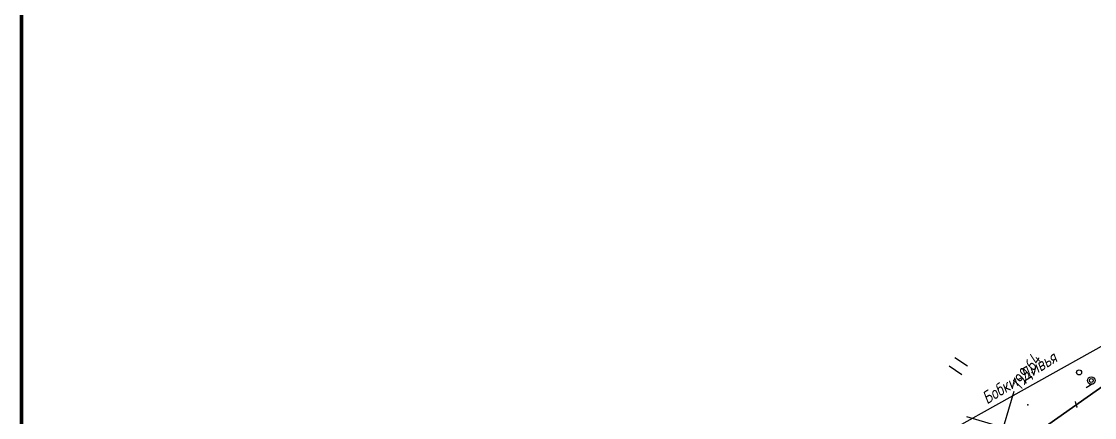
# Model space of a CAD drawing. Header units: millimetres. Extents: x 1808 to 2910, y -1045 to 155.
# Drawn here: x 1844.1 to 2013.6, y -7.8 to 54.8 of the extents above; entities that cross this region are included whole.
import ezdxf

# ---------------------------------------------------------------- set-up
doc = ezdxf.new("R2010")
doc.units = ezdxf.units.MM
doc.linetypes.add('CONTI', pattern=[0])
doc.layers.add('10', color=1, linetype='Continuous', lineweight=35)
for name, color, linetype in [('_Оформление', 7, 'Continuous'), ('NAD_MDEFAULT', 7, 'CONTI'), ('PI_OTDEFAULT', 172, 'CONTI'), ('PI_TTDEFAULT', 5, 'CONTI'), ('SETKR', 2, 'CONTI'), ('SIT_LDEFAULT', 7, 'CONTI'), ('USLZNDEFAULT', 7, 'CONTI'), ('ZAPSKDEFAULT', 7, 'CONTI')]:
    doc.layers.add(name, color=color, linetype=linetype)
doc.styles.add('eskd', font='isocpeur.ttf', dxfattribs={"width": 1.2, "height": 2})

# ---------------------------------------------------------------- blocks, each defined once
blk = doc.blocks.new('BL_333')
at = {"color": 0}
for p, q in [((0, -6), (0, 6)), ((-6, 0), (6, 0))]:
    blk.add_line(p, q, dxfattribs=at)
blk = doc.blocks.new('BL_2010')
at = {"color": 0}
for centre, radius in [((0, 5.78), 0.4), ((0, 3.46), 0.6), ((0, 3.46), 0.3), ((0, 0), 0.8), ((-3.46, -1.74), 0.6), ((-3.46, -1.74), 0.3), ((3.46, -1.74), 0.6), ((3.46, -1.74), 0.3), ((-5.78, -2.88), 0.4), ((5.78, -2.88), 0.4)]:
    blk.add_circle(centre, radius, dxfattribs=at)
blk = doc.blocks.new('BL_2011')
at = {"color": 0}
for p, q in [((0, 0), (0, 2.4)), ((1.6, 0), (1.6, 2.4))]:
    blk.add_line(p, q, dxfattribs=at)

msp = doc.modelspace()

# ---------------------------------------------------------------- linework, layer by layer
at = {"layer": '10'}
for points in [[(2382.69, 127.33), (2304.69, 117.93), (2248.38, 103.31), (2232.75, 96.81), (2234.74, 91.43), (2189.64, 71.97), (2156, 57.46), (2151.97, 61.61), (2129.33, 51.95), (2020.8, 1.33), (1972.53, -32.75), (1978.89, -39.35), (1952.55, -57.17), (1943.27, -65.07), (1934.81, -72.26), (1892.21, -94.53), (1879.6, -105.38), (1875.38, -115.96)], [(1875.38, -115.96), (1879.6, -105.38), (1892.21, -94.53), (1934.81, -72.26), (1943.27, -65.07), (1952.55, -57.17), (1978.89, -39.35), (1972.53, -32.75), (2020.8, 1.33), (2129.33, 51.95)]]:
    msp.add_lwpolyline(points, dxfattribs=at)
at = {"layer": '_Оформление', "lineweight": 70, "ltscale": 200}
msp.add_lwpolyline([(2884.31, 155.37), (1844.1, 155.37), (1844.1, -130.51), (2884.31, -130.51)], close=True, dxfattribs=at)
at = {"layer": 'PI_TTDEFAULT', "color": 5}
msp.add_point((2003.06, -5.78, 199.64), dxfattribs=at)
at = {"layer": 'SIT_LDEFAULT', "color": 7}
for p, q in [((1955.86, -29.37), (2130.52, 68.14)), ((2012.29, -3.08), (2012.54, -2.9)), ((2012.54, -2.9), (2013.1, -2.51)), ((2010.67, -5.74), (2010.58, -5.28)), ((2010.84, -6.16), (2010.67, -5.74)), ((2010.87, -6.22), (2010.82, -6.17))]:
    msp.add_line(p, q, dxfattribs=at)

# ---------------------------------------------------------------- block references
at = {"layer": 'SETKR', "color": 82, "rotation": 73.41206077923891}
msp.add_blockref('BL_333', (1999.18, -9.41), dxfattribs=at)
at = {"layer": 'USLZNDEFAULT', "color": 7, "rotation": 56.41206077923889}
msp.add_blockref('BL_2010', (2015.96, -3.87), dxfattribs=at)
at = {"layer": 'ZAPSKDEFAULT', "color": 7, "rotation": 56.41206077923889}
msp.add_blockref('BL_2011', (1992.64, -1.04), dxfattribs=at)

# ---------------------------------------------------------------- texts
at = {"layer": 'NAD_MDEFAULT', "color": 7, "style": 'eskd', "oblique": 10, "width": 0.8}
msp.add_text('Бобки-Дивья', height=2, rotation=31.4121, dxfattribs=at).set_placement((1996.62, -5.76))
at = {"layer": 'PI_OTDEFAULT', "color": 172, "style": 'eskd', "oblique": 10, "width": 0.8}
msp.add_text('199.64', height=2, rotation=56.4121, dxfattribs=at).set_placement((2001.94, -3.64))

doc.saveas('drawing.dxf')
